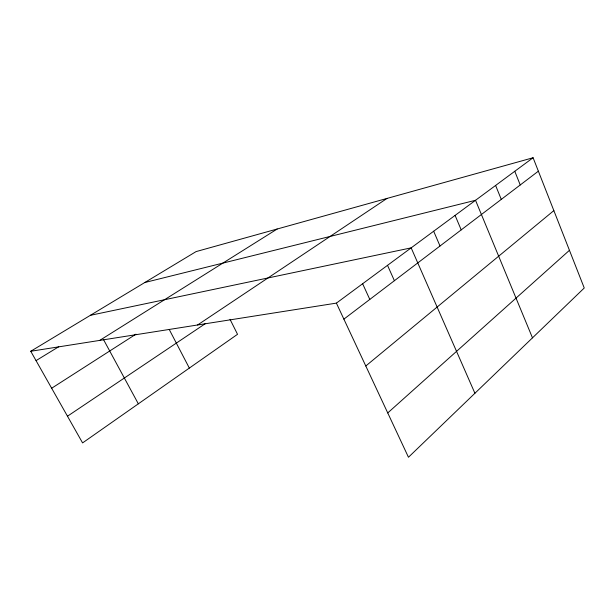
<?xml version="1.0" encoding="UTF-8"?>
<svg xmlns="http://www.w3.org/2000/svg" width="615" height="615" viewBox="0 0 615 615"><rect width="100%" height="100%" fill="white"/><g stroke="black" fill="none" stroke-linecap="round" stroke-linejoin="round"><path stroke-width="0.92" d="M387.742 412.934L569.444 250.313M365.794 365.994L553.846 210.607M343.885 319.139L538.363 171.178M336.397 303.118L533.09 157.748L584.25 288.005L408.46 457.252L336.397 303.118L30.75 351.265L82.579 442.908L237.536 334.299L230.018 319.3M67.481 416.209L205.633 323.429M197.584 324.981L386.996 198.43M51.66 388.234L135.938 334.176M99.745 340.395L277.196 229.003M36.047 360.628L58.771 346.706M30.75 351.265L196.077 251.596L533.09 157.748M144.779 282.523L475.526 200.29L532.475 337.85M90.367 315.318L411.166 247.86L474.918 393.269M103.389 339.342L138.337 403.824M169.31 329.625L189.335 368.078M362.627 283.73L369.8 299.42M387.519 265.334L394.399 280.709M433.667 231.232L440.009 246M455.092 215.396L461.204 229.879M495.605 185.446L501.279 199.391M514.778 171.285L520.236 184.961"/></g></svg>
